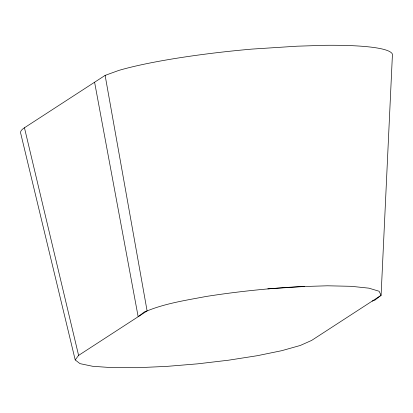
<?xml version="1.0" encoding="UTF-8"?>
<svg xmlns="http://www.w3.org/2000/svg" width="413" height="413" viewBox="0 0 413 413"><rect width="100%" height="100%" fill="white"/><g stroke="black" fill="none" stroke-linecap="round" stroke-linejoin="round"><path stroke-width="0.62" d="M75.202 359.924L20.65 133.089A147.586 19.008 -5.5 0 1 24.45 127.767L105.119 75.393L118.856 70.401A149.8 19.292 -5.5 0 1 252.095 49.085L296.978 46.199L325.377 45.296A149.8 19.292 -5.5 0 1 392.35 56.271L381.091 295.326L311.614 340.431L300.277 345.469L281.769 350.678L257.361 355.691L228.709 360.177L197.765 363.832L166.64 366.398L137.457 367.704L112.202 367.663L92.595 366.274L79.977 363.636L75.202 359.924L78.599 355.397L147.1 310.922C165.907 303.261 186.149 300.272 205.984 296.493C236.788 291.655 267.825 288.429 298.955 286.668L327.447 285.796L351.303 286.312L368.912 288.166L379.072 291.242L381.091 295.326L374.89 300.132L372.159 301.123M267.815 288.842L304.371 286.498M24.45 127.767L78.599 355.397M94.598 82.223L138.164 316.719L144.369 311.913L147.1 310.922L105.119 75.393"/></g></svg>
